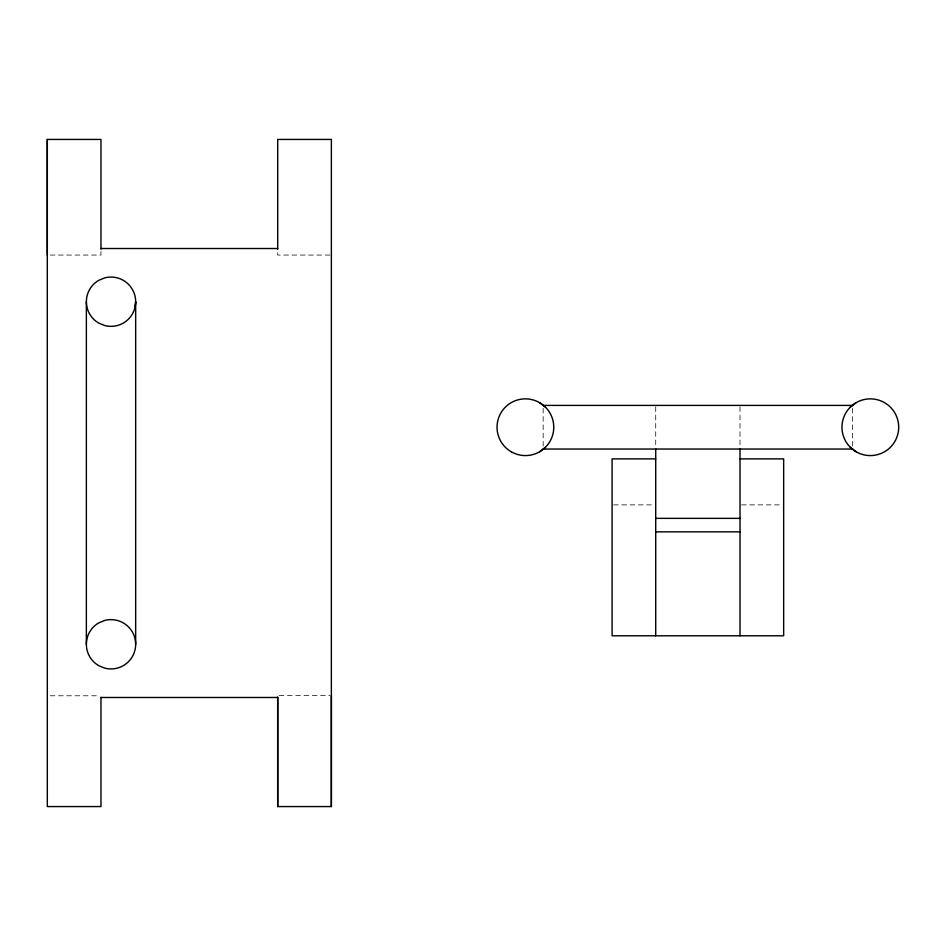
<?xml version="1.0" encoding="UTF-8"?>
<svg xmlns="http://www.w3.org/2000/svg" width="946" height="946" viewBox="0 0 946 946"><rect width="100%" height="100%" fill="white"/><g stroke="black" fill="none" stroke-linecap="round" stroke-linejoin="round"><path stroke-width="0.71" stroke-dasharray="4.73 3.55" d="M50.209 255.053L100.974 255.053L100.974 250.666M329.918 255.053L277.698 255.053L277.698 250.666M613.54 504.88L654.265 504.88M741.475 504.88L782.2 504.88M279.153 695.511L329.918 695.511M50.209 695.783L99.531 695.783M852.583 408.317L852.583 446.134M740.02 406.851L740.02 447.588M655.72 406.851L655.72 447.588M543.158 408.317L543.158 446.134"/><path stroke-width="1.42" d="M100.974 249.2L100.974 139.429L47.3 139.429L47.312 806.571L100.974 806.571L100.974 697.261M86.358 644.285L86.37 301.703M135.668 644.285A24.655 24.655 0 0 0 104.628 620.47L98.68 622.929A24.655 24.655 0 0 0 98.691 665.629L104.628 668.089A24.655 24.655 0 0 0 135.668 644.285L135.668 301.703A24.655 24.655 0 0 0 104.639 277.899L98.691 280.359A24.655 24.655 0 0 0 98.691 323.059L104.639 325.519A24.655 24.655 0 0 0 135.668 301.703L134.829 308.089M331.372 695.511L331.372 806.571L277.698 806.571L277.698 697.486L100.974 697.486M331.36 806.571L331.372 139.429L277.698 139.429L277.698 249.2M539.587 451.786L545.464 447.281M850.277 407.17L856.154 402.653A28.368 28.368 0 0 1 898.7 427.225A28.368 28.368 0 0 1 856.154 451.786L850.277 447.281M100.974 248.514L277.698 248.514M543.158 405.408L852.583 405.408M543.158 449.043L852.583 449.043M655.72 458.881L612.086 458.881L612.086 635.783L783.655 635.783L783.655 458.881L740.02 458.881M655.72 518.361L740.02 518.361M655.72 531.841L740.02 531.841M539.587 402.653L545.464 407.17M740.02 448.771L740.02 635.783M655.72 448.771L655.72 635.783M277.698 696.977L277.698 806.571M47.3 139.429L47.3 255.053M856.154 451.786A28.368 28.368 0 0 1 856.154 402.653M511.218 451.786A28.368 28.368 0 0 0 553.765 427.225A28.368 28.368 0 0 0 511.218 402.653A28.368 28.368 0 0 0 511.218 451.786"/></g></svg>
